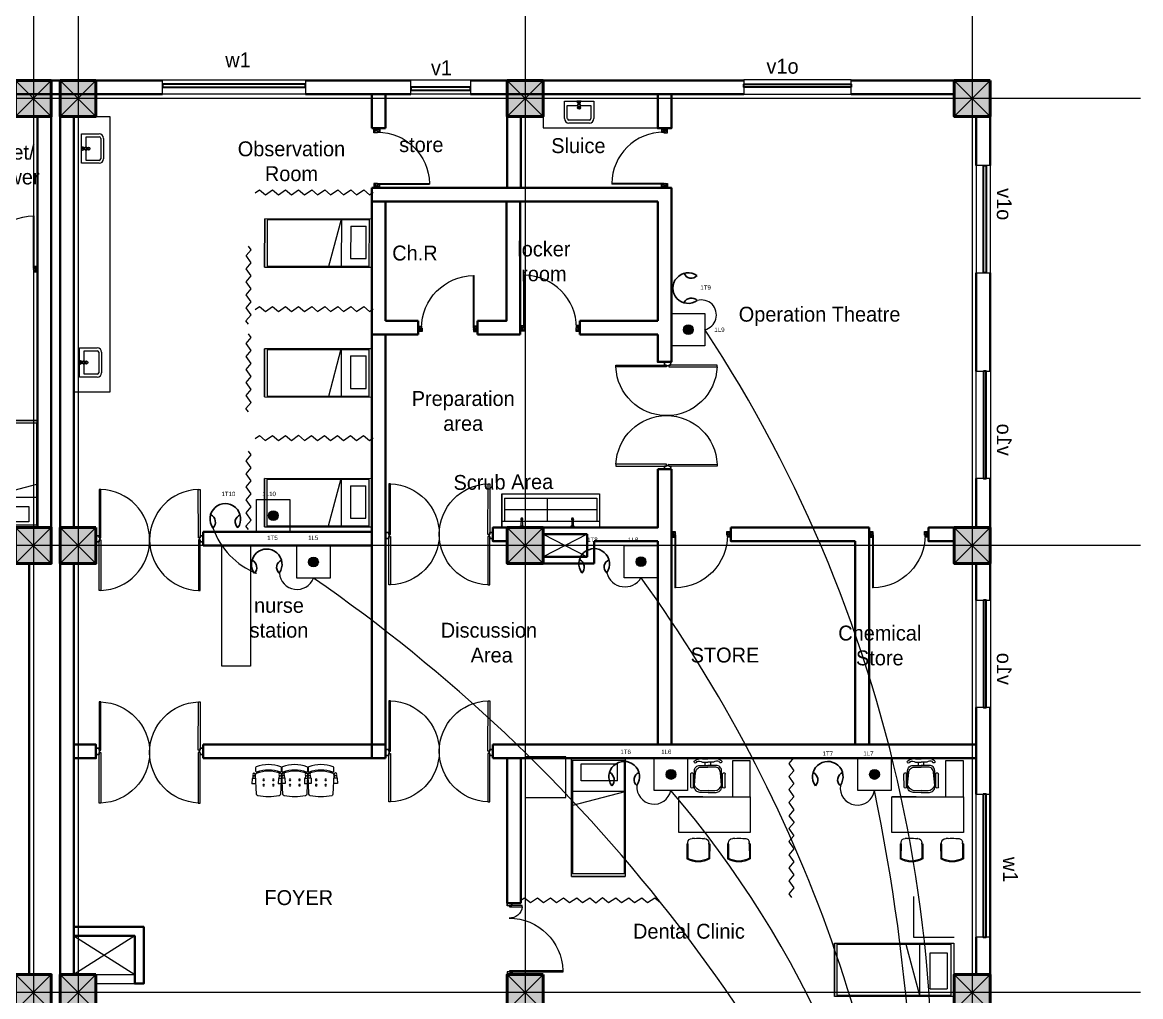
# Model space of a CAD drawing. Header units: millimetres. Extents: x 2419715 to 2617776, y 3786495 to 3864810.
# Drawn here: x 2529375 to 2548137, y 3828576 to 3844923 of the extents above; entities that cross this region are included whole.
import ezdxf

# ---------------------------------------------------------------- set-up
doc = ezdxf.new("R2010")
doc.units = ezdxf.units.MM
doc.header["$MEASUREMENT"] = 0
doc.linetypes.add('CENTER', pattern=[2, 1.25, -0.25, 0.25, -0.25])
doc.linetypes.add('DASHED', pattern=[0.75, 0.5, -0.25])
for name, color, linetype, lineweight in [('0newfurnture', 30, 'Continuous', 15), ('centreline', 52, 'CENTER', 5), ('Column-0.5', 14, 'Continuous', 50), ('door', 41, 'Continuous', 5), ('Door Opening-0.09', 253, 'Continuous', 9), ('Elect Text', 51, 'Continuous', 50), ('furniture', 34, 'Continuous', 15), ('Furniture Hospital-0.09', 44, 'Continuous', 9), ('Hatch', 9, 'Continuous', 9), ('hidden lines', 205, 'DASHED', 5), ('LAN', 60, 'Continuous', 25), ('Sill Level', 140, 'Continuous', 20), ('Telephone points', 53, 'Continuous', 15), ('WALL 0.2', 7, 'Continuous', 20), ('wall 0.4', 7, 'Continuous', 40), ('WINDOW', 152, 'Continuous', 30), ('Windows Plan', 152, 'Continuous', 35)]:
    doc.layers.add(name, color=color, linetype=linetype, lineweight=lineweight)
doc.layers.add('Text-0.2', color=7, linetype='Continuous')
doc.styles.add('arial.', font='arial.ttf')
doc.styles.get("Standard").update_dxf_attribs({"font": 'arial.ttf'})
doc.linetypes.add('ZIGZAG', pattern='A,0.0001,-0.2,[131,ltypeshp.shx,S=0.2,R=0,X=-0.2,Y=0],-0.4,[131,ltypeshp.shx,S=0.2,R=180,X=0.2,Y=0],-0.2', length=0.8001)

# ---------------------------------------------------------------- blocks, each defined once
blk = doc.blocks.new('2ft column')
at = {"layer": 'Hatch', "ltscale": 5}
h = blk.add_hatch(color=256, dxfattribs=at)
h.dxf.hatch_style = 1
h.paths.add_polyline_path([(2207385, 4176559), (2207985, 4176559), (2207985, 4175959), (2207385, 4175959)])
at = {"layer": 'Column-0.5', "ltscale": 5}
blk.add_lwpolyline([(2207385, 4176559), (2207985, 4176559), (2207985, 4175959), (2207385, 4175959)], close=True, dxfattribs=at)
at = {"layer": 'Defpoints', "ltscale": 5}
for points in [[(2207985, 4176559), (2207385, 4175959)], [(2207985, 4175959), (2207385, 4176559)]]:
    blk.add_lwpolyline(points, dxfattribs=at)
blk = doc.blocks.new('main grid')
at = {"layer": 'centreline', "ltscale": 5}
for p, q in [((2541411, 4018930), (2541411, 3976624)), ((2542161, 4018930), (2542161, 3976624)), ((2549661, 4018930), (2549661, 3976624)), ((2557161, 4018930), (2557161, 3976624)), ((2559988, 4011172), (2515645, 4011172)), ((2559988, 4003672), (2515645, 4003672)), ((2559388, 3996172), (2515045, 3996172)), ((2559988, 3996172), (2515645, 3996172))]:
    blk.add_line(p, q, dxfattribs=at)
at = {"layer": 'Hatch'}
for p in [(333726, -165087), (333726, -172587), (333726, -180087)]:
    blk.add_blockref('2ft column', p, dxfattribs=at)
at = {"layer": 'Hatch', "xscale": -1}
for p in [(4749846, -165087), (4757346, -165087), (4764846, -165087), (4749846, -172587), (4757346, -172587), (4764846, -172587), (4749846, -180087), (4757346, -180087), (4764846, -180087)]:
    blk.add_blockref('2ft column', p, dxfattribs=at)
blk = doc.blocks.new("door 3'3")
at = {"layer": 'door'}
for p, q in [((82769.36, -31237.4), (82769.36, -31203.37)), ((82769.84, -31203.37), (82769.36, -31203.37)), ((82769.84, -31237.4), (82769.84, -31203.37))]:
    blk.add_line(p, q, dxfattribs=at)
at = {"layer": 'door', "ltscale": 80}
for points in [[(82769.84, -31239.84), (82767.36, -31239.84), (82767.36, -31239.37), (82766.88, -31239.37), (82766.88, -31236.38), (82767.36, -31236.38), (82767.36, -31235.91), (82769.36, -31235.91), (82769.36, -31237.4), (82769.84, -31237.4)], [(82802.93, -31239.84), (82805.41, -31239.84), (82805.41, -31239.37), (82805.88, -31239.37), (82805.88, -31236.38), (82805.41, -31236.38), (82805.41, -31235.91), (82803.4, -31235.91), (82803.4, -31237.4), (82802.93, -31237.4)]]:
    blk.add_lwpolyline(points, close=True, dxfattribs=at)
blk.add_arc((82769.36, -31237.4), 34.04, 0, 89.20471, dxfattribs=at)
at = {"layer": 'Hatch'}
for centre, radius, start, end in [((82767.7, -31239.85), 2.68, 36.75824, 107.53286), ((82768.07, -31239.12), 3.04, 64.81981, 103.53483), ((82757.2, -31236.2), 10.64, 342.68423, 1.60142), ((82764.36, -31235.92), 4.57, 311.03249, 0.21009), ((82805.07, -31239.85), 2.68, 72.46714, 143.24176), ((82804.7, -31239.12), 3.04, 76.46517, 115.18019), ((82808.41, -31235.92), 4.57, 179.78991, 228.96751), ((82815.57, -31236.2), 10.64, 178.39858, 197.31577), ((82767.27, -31240.34), 1.96, 14.76809, 101.35249), ((82767.3, -31236.13), 3.25, 271.0473, 321.53187), ((82805.47, -31236.13), 3.25, 218.46813, 268.9527), ((82805.49, -31240.34), 1.96, 78.64751, 165.23191)]:
    blk.add_arc(centre, radius, start, end, dxfattribs=at)
blk = doc.blocks.new('MAIN DOOR')
at = {"layer": 'door', "ltscale": 1000}
for points in [[(2313.47, 188.53), (2347.4, 188.53), (2347.4, 187.28), (2313.47, 187.28)], [(2381.32, 188.53), (2348.88, 188.53), (2348.88, 187.28), (2381.32, 187.28)]]:
    blk.add_lwpolyline(points, close=True, dxfattribs=at)
for points in [[(2346.08, 190.6), (2346.08, 188.53)], [(2348.88, 188.12), (2347.4, 188.12), (2347.4, 188.53), (2346.08, 188.53), (2346.08, 190.6), (2350.2, 190.6)], [(2347.4, 188.12), (2348.88, 188.12), (2348.88, 188.53), (2350.2, 188.53), (2350.2, 190.6), (2346.08, 190.6)], [(2350.2, 190.6), (2350.2, 188.53)], [(2313.41, 120.66), (2347.33, 120.66), (2347.33, 121.91), (2313.41, 121.91), (2313.41, 120.66)], [(2348.82, 121.07), (2347.33, 121.07), (2347.33, 120.66), (2346.01, 120.66), (2346.01, 118.6), (2350.14, 118.6)], [(2347.33, 121.07), (2348.82, 121.07), (2348.82, 120.66), (2350.14, 120.66), (2350.14, 118.6), (2346.01, 118.6)], [(2346.01, 118.6), (2346.01, 120.66)], [(2381.26, 120.66), (2348.82, 120.66), (2348.82, 121.91), (2381.26, 121.91), (2381.26, 120.66)], [(2350.14, 118.6), (2350.14, 120.66)]]:
    blk.add_lwpolyline(points, dxfattribs=at)
at = {"layer": 'Door Opening-0.09', "ltscale": 1000}
for centre, radius, start, end in [((2347.4, 188.53), 33.94, 182.11678, 357.88255), ((2347.33, 120.66), 33.95, 2.11669, 177.88264)]:
    blk.add_arc(centre, radius, start, end, dxfattribs=at)
at = {"layer": 'WINDOW', "ltscale": 5}
blk.add_line((2350.14, 190.6), (2350.14, 190.6), dxfattribs=at)
blk = doc.blocks.new('d1')
at = {"layer": 'door'}
for p, q in [((2442.75, 10745.72), (2408.32, 10745.72)), ((2442.75, 10746.15), (2408.33, 10746.15)), ((2408.33, 10746.15), (2408.33, 10745.72))]:
    blk.add_line(p, q, dxfattribs=at)
at = {"layer": 'door', "ltscale": 80}
for points in [[(2445, 10779.7), (2445, 10781.99), (2444.56, 10781.99), (2444.56, 10782.43), (2441.8, 10782.43), (2441.8, 10781.99), (2441.36, 10781.99), (2441.36, 10780.14), (2442.75, 10780.14), (2442.75, 10779.7)], [(2445, 10746.15), (2445, 10743.87), (2444.56, 10743.87), (2444.56, 10743.43), (2441.8, 10743.43), (2441.8, 10743.87), (2441.36, 10743.87), (2441.36, 10745.72), (2442.75, 10745.72), (2442.75, 10746.15)]]:
    blk.add_lwpolyline(points, close=True, dxfattribs=at)
at = {"layer": 'Door Opening-0.09', "ltscale": 80}
blk.add_arc((2442.75, 10745.72), 34.42, 90, 179.27403, dxfattribs=at)
at = {"layer": 'hidden lines'}
for centre, radius, start, end in [((2441.64, 10791.37), 9.82, 268.39858, 287.31577), ((2441.38, 10784.76), 4.22, 269.78991, 318.96751), ((2444.33, 10781.34), 2.81, 166.46517, 205.18019), ((2445.01, 10781.68), 2.48, 162.46714, 233.24176), ((2441.57, 10782.05), 3, 308.46813, 358.9527), ((2445.46, 10782.07), 1.81, 168.64751, 255.23191), ((2441.64, 10734.49), 9.82, 72.68423, 91.60142), ((2441.38, 10741.1), 4.22, 41.03249, 90.21009), ((2444.33, 10744.52), 2.81, 154.81981, 193.53483), ((2445.01, 10744.18), 2.48, 126.75824, 197.53286), ((2441.57, 10743.81), 3, 1.0473, 51.53187), ((2445.46, 10743.79), 1.81, 104.76809, 191.35249)]:
    blk.add_arc(centre, radius, start, end, dxfattribs=at)
blk = doc.blocks.new('BED')
at = {"layer": 'Furniture Hospital-0.09'}
for p, q in [((-2.12, 0.475), (-2.12, -0.475)), ((-2.12, -0.475), (-2.12, 0.475)), ((-0.008, 0.475), (-2.12, 0.475)), ((-2.07, 0.475), (-2.07, -0.475)), ((-0.058, 0.455), (-2.07, 0.455)), ((-0.855, -0.455), (-0.61, 0.475)), ((-0.61, 0.475), (-0.61, -0.455)), ((-0.058, -0.475), (-0.058, 0.475)), ((-0.008, -0.475), (-0.008, 0.475)), ((-0.425, 0.336), (-0.426, -0.303)), ((-0.425, 0.336), (-0.121, 0.336)), ((-0.121, -0.303), (-0.121, 0.336)), ((-0.426, -0.303), (-0.121, -0.303)), ((-2.12, -0.475), (-0.008, -0.475)), ((-2.07, -0.455), (-0.058, -0.455))]:
    blk.add_line(p, q, dxfattribs=at)
blk = doc.blocks.new('scre')
at = {"layer": 'Furniture Hospital-0.09'}
for p, q in [((2549360, 3950857), (2549360, 3950293)), ((2549360, 3950293), (2549360, 3950857)), ((2549360, 3950857), (2551001, 3950857)), ((2549406, 3950788), (2549406, 3950395)), ((2549406, 3950788), (2549406, 3950395)), ((2549406, 3950788), (2550955, 3950788)), ((2550124, 3950788), (2550124, 3950395)), ((2550955, 3950788), (2550955, 3950395)), ((2551001, 3950857), (2551001, 3950293)), ((2551001, 3950857), (2551001, 3950293)), ((2550955, 3950589), (2549406, 3950589)), ((2551001, 3950395), (2549360, 3950395)), ((2551001, 3950293), (2549360, 3950293))]:
    blk.add_line(p, q, dxfattribs=at)
for points in [[(2549711, 3950321), (2549708, 3950439, 0.199366), (2549685, 3950439), (2549681, 3950321)], [(2550564, 3950321), (2550561, 3950439, 0.199366), (2550538, 3950439), (2550534, 3950321)]]:
    blk.add_lwpolyline(points, format="xyb", dxfattribs=at)
for points in [[(2549731, 3950293), (2549662, 3950293), (2549662, 3950298), (2549731, 3950298)], [(2549719, 3950298), (2549673, 3950298), (2549673, 3950321), (2549719, 3950321)], [(2550584, 3950293), (2550515, 3950293), (2550515, 3950298), (2550584, 3950298)], [(2550572, 3950298), (2550526, 3950298), (2550526, 3950321), (2550572, 3950321)]]:
    blk.add_lwpolyline(points, close=True, dxfattribs=at)
for centre, radius, start, end in [((2549696, 3950435), 18.5, 310.9481, 229.0519), ((2549696, 3950435), 13.8, 329.1321, 210.8679), ((2550549, 3950435), 18.5, 310.9481, 229.0519), ((2550549, 3950435), 13.8, 329.1321, 210.8679)]:
    blk.add_arc(centre, radius, start, end, dxfattribs=at)
blk = doc.blocks.new("door 5'")
at = {"layer": 'door', "ltscale": 1000}
for points in [[(2177525, 4317078), (2177525, 4317062), (2177516, 4317062), (2177516, 4317020), (2177473, 4317020), (2177474, 4317105)], [(2177525, 4317062), (2177525, 4317105), (2177474, 4317105), (2177473, 4317020)], [(2177473, 4317020), (2177516, 4317020)], [(2177474, 4317105), (2177516, 4317105)], [(2178697, 4316120), (2178697, 4317060), (2178671, 4317060), (2178671, 4316120), (2178697, 4316120)], [(2178689, 4317076), (2178689, 4317060), (2178697, 4317060), (2178697, 4317018), (2178740, 4317018), (2178740, 4317104)], [(2178689, 4317060), (2178689, 4317104), (2178740, 4317104), (2178740, 4317018)], [(2178740, 4317018), (2178697, 4317018)]]:
    blk.add_lwpolyline(points, dxfattribs=at)
blk.add_lwpolyline([(2177516, 4316839), (2177516, 4317062), (2177543, 4317062), (2177543, 4316839)], close=True, dxfattribs=at)
at = {"layer": 'Door Opening-0.09', "ltscale": 1000}
for centre, radius, start, end in [((2177516, 4317062), 224, 276.6944, 2.344), ((2178697, 4317076), 957, 180.3416, 268.4244)]:
    blk.add_arc(centre, radius, start, end, dxfattribs=at)
at = {"layer": 'WINDOW', "ltscale": 5}
blk.add_line((2177474, 4317104), (2177474, 4317104), dxfattribs=at)
blk = doc.blocks.new('TAP')
at = {"layer": 'Furniture Hospital-0.09', "linetype": 'Continuous'}
for p, q in [((0, 38), (0, -38)), ((5, 38), (0, 38)), ((5, 38), (5, -38)), ((30, 25), (5, 25)), ((30, 0), (5, 0)), ((30, 25), (30, -25)), ((56, 16), (30, 16)), ((51, 7), (48, 8)), ((59, 19), (57, 22)), ((73, 24), (73, 27)), ((88, 20), (89, 22)), ((97, 15), (125, 12)), ((97, 8), (100, 9)), ((5, -38), (0, -38)), ((30, -25), (5, -25)), ((56, -16), (30, -16)), ((51, -8), (48, -9)), ((60, -20), (58, -22)), ((74, -24), (74, -27)), ((88, -19), (90, -22)), ((97, -7), (100, -8)), ((97, -15), (125, -12))]:
    blk.add_line(p, q, dxfattribs=at)
for radius in [21.2, 19.7]:
    blk.add_circle((74, 0), radius, dxfattribs=at)
for centre, radius, start, end in [((74, 0), 27.2, 163.0512, 199.0512), ((74, 0), 24.2, 127.0512, 163.0512), ((74, 0), 27.2, 91.0512, 127.0512), ((74, 0), 24.2, 55.0512, 91.0512), ((74, 0), 27.2, 19.0512, 55.0512), ((74, 0), 24.2, 343.0512, 19.0512), ((95, 0), 32.6, 337.45, 22.55), ((74, 0), 24.2, 199.0512, 235.0512), ((74, 0), 27.2, 235.0512, 271.0512), ((74, 0), 24.2, 271.0512, 307.0512), ((74, 0), 27.2, 307.0512, 343.0512)]:
    blk.add_arc(centre, radius, start, end, dxfattribs=at)
blk = doc.blocks.new('bazin')
at = {"layer": '0newfurnture', "ltscale": 5}
for p, q in [((2434577, 4011590), (2435069, 4011590)), ((2434577, 4011295), (2434577, 4011590)), ((2435069, 4011590), (2435069, 4011295)), ((2434626, 4011295), (2434626, 4011516)), ((2434626, 4011516), (2434799, 4011516)), ((2434847, 4011516), (2435020, 4011516)), ((2435020, 4011516), (2435020, 4011295)), ((2434996, 4011270), (2434651, 4011270)), ((2434996, 4011221), (2434651, 4011221))]:
    blk.add_line(p, q, dxfattribs=at)
blk.add_circle((2434823, 4011477), 25.6, dxfattribs=at)
for centre, radius, start, end in [((2434651, 4011295), 73.8, 180, 270), ((2434651, 4011295), 24.6, 180, 270), ((2434996, 4011295), 73.8, 270, 0), ((2434996, 4011295), 24.6, 270, 0)]:
    blk.add_arc(centre, radius, start, end, dxfattribs=at)
at = {"layer": '0newfurnture', "ltscale": 5, "xscale": 0.9842520018725999, "yscale": 0.9842520018725999, "zscale": 0.9842520018725999, "rotation": 270}
blk.add_blockref('TAP', (2434823, 4011590), dxfattribs=at)
blk = doc.blocks.new('ADHIKRIT')
at = {"layer": 'furniture'}
for p, q in [((900, 1351), (0, 1351)), ((0, 1351), (0, -450)), ((0, 741), (0, 1351)), ((900, -450), (900, 1351)), ((1187, 1145), (1558, 1147)), ((1187, 1145), (1187, 1121)), ((-245, 1046), (-569, 1047)), ((-245, 980), (-569, 981)), ((1048, 956), (1048, 1014)), ((1187, 1121), (1153, 1121)), ((1187, 1121), (1545, 1123)), ((-789, 683), (-869, 683)), ((1050, 758), (1050, 711)), ((1050, 700), (1050, 711)), ((1189, 595), (1157, 595)), ((1187, 595), (1187, 571)), ((1187, 571), (1558, 573)), ((1189, 595), (1286, 595)), ((1287, 595), (1545, 597)), ((-789, 547), (-869, 547)), ((-900, 0), (0, 0)), ((-900, -450), (-900, 0)), ((-247, 247), (-571, 248)), ((-247, 182), (-571, 182)), ((1189, 102), (1157, 102)), ((1187, 126), (1558, 124)), ((1187, 102), (1187, 126)), ((1189, 102), (1286, 101)), ((1287, 101), (1545, 100)), ((1048, -260), (1048, -318)), ((1050, -4), (1050, -14)), ((1050, -61), (1050, -14)), ((0, -450), (-900, -450)), ((0, -450), (900, -450)), ((1187, -425), (1153, -425)), ((1187, -425), (1545, -426)), ((1187, -449), (1187, -425)), ((1187, -449), (1558, -450))]:
    blk.add_line(p, q, dxfattribs=at)
for points in [[(-897, 962, 0.207066), (-957, 755), (-957, 615)], [(-885, 900, 0.214578), (-869, 755), (-869, 615)], [(-110, 614), (-109, 818, 0.414214), (-246, 955), (-655, 956, 0.418376), (-789, 820), (-789, 615)], [(-153, 614), (-152, 788, 0.28028), (-288, 955), (-610, 925, 0.418376), (-744, 789), (-745, 615)], [(-899, 268, -0.207066), (-958, 476), (-957, 615)], [(-886, 330, -0.214578), (-870, 475), (-869, 615)], [(-110, 614), (-110, 409, -0.414214), (-247, 273), (-656, 274, -0.418376), (-790, 410), (-789, 615)], [(-153, 614), (-153, 440, -0.28028), (-290, 273), (-612, 304, -0.418376), (-745, 441), (-745, 615)]]:
    blk.add_lwpolyline(points, format="xyb", dxfattribs=at)
for centre, radius, start, end in [((1099, 860), 542, 328.0257, 31.9845), ((-881, 933), 33.3, 262.3354, 120.0474), ((-569, 1014), 32.9, 89.8702, 269.8702), ((-245, 1013), 32.9, 269.8702, 89.8702), ((1753, 864), 711, 172.5908, 188.6233), ((1154, 1015), 106, 90.3083, 180.3083), ((1203, 1157), 39.5, 294.3355, 296.5711), ((1099, 860), 518, 329.4756, 30.5244), ((1157, 701), 106, 180.3083, 270.3083), ((-882, 297), 33.3, 239.693, 97.4051), ((-571, 215), 32.9, 89.8702, 269.8702), ((-253, 214), 33.4, 280.4483, 79.5122), ((1157, -4), 106, 89.6917, 179.6917), ((1099, -163), 518, 329.4756, 30.5244), ((1099, -163), 542, 328.0155, 31.9743), ((1753, -168), 711, 171.3767, 187.4092), ((1154, -319), 106, 179.6917, 269.6917), ((1203, -461), 39.5, 63.4289, 65.6645)]:
    blk.add_arc(centre, radius, start, end, dxfattribs=at)
blk = doc.blocks.new('BANCAS')
at = {"layer": 'Furniture Hospital-0.09'}
for p, q in [((-0.236, -0.247), (-0.314, -0.247)), ((-0.309, -0.347), (-0.314, -0.247)), ((-0.241, -0.347), (-0.309, -0.347)), ((-0.294, -0.405), (-0.3, -0.347)), ((-0.256, -0.405), (-0.25, -0.347)), ((0.314, -0.25), (0.236, -0.25)), ((0.309, -0.35), (0.241, -0.35)), ((0.256, -0.409), (0.25, -0.35)), ((0.294, -0.409), (0.3, -0.35)), ((0.309, -0.35), (0.314, -0.25))]:
    blk.add_line(p, q, dxfattribs=at)
blk.add_lwpolyline([(0.227, -0.048, 0.346546), (0.203, -0.019, 0.095695), (-0.203, -0.019, 0.346546), (-0.227, -0.048), (-0.244, -0.417, 0.318973), (-0.225, -0.447, 0.193005), (0.225, -0.447, 0.318973), (0.244, -0.417)], format="xyb", close=True, dxfattribs=at)
blk.add_lwpolyline([(-0.245, -0.522), (-0.245, -0.489, -0.522832), (-0.218, -0.471, 0.18), (0.218, -0.471, -0.522832), (0.245, -0.489), (0.245, -0.547, -0.306573), (0.232, -0.565, -0.192782), (-0.232, -0.565, -0.306573), (-0.245, -0.547), (-0.245, -0.504)], format="xyb", dxfattribs=at)
for centre, radius in [((-0.09, -0.22), 0.015), ((0.09, -0.22), 0.015), ((-0.275, -0.422), 0.025), ((-0.09, -0.32), 0.015), ((0.09, -0.32), 0.015), ((0.275, -0.425), 0.025)]:
    blk.add_circle(centre, radius, dxfattribs=at)
blk = doc.blocks.new('A$C72AE6952')
at = {"ltscale": 20, "xscale": 800, "yscale": 800, "zscale": 800, "row_count": 1, "column_count": 3, "row_spacing": 0, "column_spacing": 440.0000000000001}
blk.add_blockref('BANCAS', (-440, 0), dxfattribs=at)
blk = doc.blocks.new('v18')
at = {"layer": 'Sill Level'}
blk.add_lwpolyline([(2462914, 3850453), (2464714, 3850453), (2464714, 3850693), (2462914, 3850693)], close=True, dxfattribs=at)
at = {"layer": 'Windows Plan'}
blk.add_lwpolyline([(2464714, 3850573), (2462914, 3850573), (2462914, 3850620), (2464714, 3850620)], close=True, dxfattribs=at)
at = {"layer": 'Text-0.2', "ltscale": 5, "insert": (2463832, 3850794), "char_height": 250, "attachment_point": 9, "rotation": 359.9992, "style": 'arial.'}
blk.add_mtext('\\pxqc;{\\fStylus BT|b0|i0|c0|p34;v1o}', dxfattribs=at)
blk = doc.blocks.new('w1')
at = {"layer": 'Sill Level'}
blk.add_lwpolyline([(2460641, 3827503), (2460641, 3825103), (2460401, 3825103), (2460401, 3827503)], close=True, dxfattribs=at)
at = {"layer": 'Windows Plan'}
blk.add_lwpolyline([(2460521, 3825103), (2460521, 3827503), (2460473, 3827503), (2460473, 3825103)], close=True, dxfattribs=at)
at = {"layer": 'Text-0.2', "ltscale": 5, "insert": (2460188, 3826157), "char_height": 250, "attachment_point": 7, "rotation": 90.0008, "style": 'arial.'}
blk.add_mtext('{\\fStylus BT|b0|i0|c0|p34;w1}', dxfattribs=at)
blk = doc.blocks.new('v1')
at = {"layer": 'Sill Level'}
blk.add_lwpolyline([(2446591, 3818940), (2447591, 3818940), (2447591, 3818700), (2446591, 3818700)], close=True, dxfattribs=at)
at = {"layer": 'Windows Plan'}
blk.add_lwpolyline([(2447591, 3818820), (2446591, 3818820), (2446591, 3818772), (2447591, 3818772)], close=True, dxfattribs=at)
at = {"layer": 'Text-0.2', "ltscale": 5, "insert": (2446930, 3819021), "char_height": 250, "attachment_point": 7, "rotation": 0.0008, "style": 'arial.'}
blk.add_mtext('{\\fStylus BT|b0|i0|c0|p34;v1}', dxfattribs=at)
blk = doc.blocks.new('tel')
at = {"layer": 'Telephone points', "lineweight": 30}
for centre, radius, start, end in [((904092, -135999), 143, 145.3092, 35.8587), ((903930, -135971), 70.1, 289.0836, 50.6504), ((904263, -135969), 78, 135.7922, 242.2322)]:
    blk.add_arc(centre, radius, start, end, dxfattribs=at)
blk = doc.blocks.new('lan')
at = {"layer": 'LAN', "ltscale": 3}
blk.add_hatch(color=256, dxfattribs=at).paths.add_polyline_path([(904043, -140861, 1), (904135, -140861, 1)])
at = {"layer": 'LAN', "lineweight": 20, "ltscale": 3}
blk.add_lwpolyline([(903933, -140711), (904245, -140711), (904245, -141012), (903933, -141012)], close=True, dxfattribs=at)
at = {"layer": 'LAN', "ltscale": 3}
blk.add_circle((904089, -140861), 45.6, dxfattribs=at)

msp = doc.modelspace()

# ---------------------------------------------------------------- linework, layer by layer
at = {"layer": '0newfurnture', "ltscale": 5}
for points in [[(2538110, 3843152), (2540034, 3843152), (2540034, 3843716), (2538110, 3843716)], [(2530240, 3838716), (2530240, 3843346), (2530840, 3843346), (2530840, 3838716)]]:
    msp.add_lwpolyline(points, close=True, dxfattribs=at)
at = {"layer": 'furniture'}
msp.add_lwpolyline([(2537810, 3831916), (2538492, 3831916), (2538492, 3832598), (2537810, 3832598)], close=True, dxfattribs=at)
msp.add_lwpolyline([(2544326, 3830257), (2544326, 3829575), (2545008, 3829575)], dxfattribs=at)
at = {"layer": 'Furniture Hospital-0.09'}
msp.add_lwpolyline([(2532722, 3836145), (2533200, 3836145), (2533200, 3834122), (2532722, 3834122)], close=True, dxfattribs=at)
at = {"layer": 'Furniture Hospital-0.09', "ltscale": 30}
msp.add_lwpolyline([(2538110, 3835846), (2538586, 3835846)], dxfattribs=at)
at = {"layer": 'Hatch', "lineweight": 5, "ltscale": 5}
for points in [[(2538110, 3836336), (2538850, 3835956)], [(2538850, 3836336), (2538110, 3835956)]]:
    msp.add_lwpolyline(points, dxfattribs=at)
at = {"layer": 'Hatch', "ltscale": 5}
for points in [[(2531260, 3829596), (2530240, 3828946)], [(2530240, 3829596), (2531260, 3828946)]]:
    msp.add_lwpolyline(points, dxfattribs=at)
at = {"layer": 'LAN', "ltscale": 5}
for centre, radius, start, end in [((2540767, 3840013), 253, 283.4506, 105.901), ((2521443, 3827019), 23200, 349.795, 33.3327), ((2533772, 3836860), 1270, 199.2558, 248.4186), ((2533983, 3835706), 297, 184.5106, 338.6266), ((2518666, 3813072), 27397, 20.7739, 55.3086), ((2539485, 3835765), 313, 194.0824, 329.0548), ((2520382, 3821551), 23933, 2.9487, 35.9567), ((2539973, 3832096), 290, 175.5382, 347.599), ((2527233, 3820864), 17157, 6.4203, 40.6204), ((2543386, 3832079), 290, 172.1103, 351.0269), ((2511166, 3825300), 33196, 355.7985, 11.7049)]:
    msp.add_arc(centre, radius, start, end, dxfattribs=at)
at = {"layer": 'WALL 0.2', "ltscale": 5}
for points in [[(2530610, 3828946), (2531260, 3828946)], [(2530610, 3828796), (2531260, 3828796)]]:
    msp.add_lwpolyline(points, dxfattribs=at)
at = {"layer": 'wall 0.4', "ltscale": 5}
for p, q in [((2528960, 3843946), (2531725, 3843946)), ((2530610, 3843946), (2531725, 3843946)), ((2534125, 3843946), (2535892, 3843946)), ((2534125, 3843946), (2535470, 3843946)), ((2536892, 3843946), (2541480, 3843946)), ((2543280, 3843946), (2545010, 3843946)), ((2528960, 3843716), (2531725, 3843716)), ((2534125, 3843716), (2535892, 3843716)), ((2535240, 3843146), (2535240, 3843716)), ((2535470, 3843716), (2535470, 3843146)), ((2536892, 3843716), (2541480, 3843716)), ((2543280, 3843716), (2545010, 3843716)), ((2529630, 3843346), (2529630, 3836446)), ((2529860, 3843346), (2529860, 3836446)), ((2530010, 3843346), (2530010, 3836446)), ((2530240, 3843346), (2530240, 3836446)), ((2530240, 3843346), (2530240, 3837716)), ((2545380, 3843346), (2545380, 3842521)), ((2545610, 3843346), (2545610, 3842521)), ((2535470, 3842146), (2535240, 3842146)), ((2535240, 3841916), (2535240, 3842146)), ((2535240, 3839686), (2535240, 3841916)), ((2535240, 3841916), (2535470, 3841916)), ((2540034, 3841916), (2535240, 3841916)), ((2535470, 3841916), (2535470, 3839916)), ((2537729, 3839686), (2537729, 3841916)), ((2540034, 3839916), (2540034, 3841916)), ((2545380, 3840721), (2545380, 3839071)), ((2545610, 3840721), (2545610, 3839071)), ((2535470, 3839916), (2536013, 3839916)), ((2540034, 3839916), (2538729, 3839916)), ((2535240, 3839516), (2535240, 3839686)), ((2535240, 3839686), (2535470, 3839686)), ((2536013, 3839686), (2535240, 3839686)), ((2535470, 3839686), (2535470, 3832576)), ((2537013, 3839686), (2537729, 3839686)), ((2540034, 3839686), (2538729, 3839686)), ((2535240, 3832576), (2535240, 3839516)), ((2530240, 3837486), (2530240, 3836446)), ((2540034, 3837425), (2540264, 3837425)), ((2545380, 3837271), (2545380, 3836446)), ((2545610, 3837271), (2545610, 3836446)), ((2535240, 3836375), (2532410, 3836375)), ((2532410, 3836145), (2532410, 3836375)), ((2543350, 3836446), (2543580, 3836446)), ((2543580, 3832806), (2543580, 3836446)), ((2532410, 3836145), (2535240, 3836145)), ((2538970, 3835846), (2538970, 3836216)), ((2543350, 3832806), (2543350, 3836216)), ((2530010, 3828946), (2530010, 3835846)), ((2530240, 3828946), (2530240, 3835846)), ((2538110, 3835846), (2538793, 3835846)), ((2538793, 3835846), (2538970, 3835846)), ((2545380, 3835846), (2545380, 3835226)), ((2545610, 3835846), (2545610, 3835226)), ((2545380, 3833426), (2545380, 3831975)), ((2545610, 3833426), (2545610, 3828946)), ((2532410, 3832806), (2532410, 3832576)), ((2543350, 3832806), (2537270, 3832806)), ((2537270, 3832806), (2537270, 3832576)), ((2545278, 3832806), (2543350, 3832806)), ((2537270, 3832576), (2545380, 3832576)), ((2545380, 3832576), (2545380, 3831975)), ((2545380, 3829575), (2545380, 3828946)), ((2545380, 3829575), (2545380, 3828946))]:
    msp.add_line(p, q, dxfattribs=at)
for points in [[(2538110, 3843946), (2541480, 3843946)], [(2543280, 3843946), (2545010, 3843946)], [(2541480, 3843716), (2540264, 3843716), (2540264, 3843146), (2540034, 3843146), (2540034, 3843716), (2538110, 3843716)], [(2545010, 3843716), (2543280, 3843716)], [(2530010, 3843346), (2530010, 3836446)], [(2537510, 3843346), (2537510, 3842146)], [(2537740, 3843346), (2537740, 3842146)], [(2545380, 3842521), (2545380, 3843346)], [(2545610, 3843346), (2545610, 3842521)], [(2535240, 3843146), (2535470, 3843146)], [(2535470, 3842146), (2540264, 3842146), (2540264, 3841916)], [(2537013, 3839916), (2537499, 3839916), (2537499, 3841916)], [(2540264, 3841916), (2540264, 3839225), (2540034, 3839225), (2540034, 3839686)], [(2545380, 3839071), (2545380, 3840721)], [(2545610, 3840721), (2545610, 3839071)], [(2536013, 3839686), (2536013, 3839916)], [(2537013, 3839686), (2537013, 3839917)], [(2538729, 3839686), (2538729, 3839916)], [(2537729, 3839686), (2537499, 3839686)], [(2540034, 3837425), (2540034, 3836446), (2538110, 3836446)], [(2540264, 3837425), (2540264, 3836446)], [(2545380, 3836446), (2545380, 3837271)], [(2545610, 3837271), (2545610, 3836446)], [(2537509, 3836446), (2537270, 3836446), (2537270, 3836216), (2537510, 3836216)], [(2540264, 3836446), (2540264, 3832806)], [(2541264, 3836446), (2543350, 3836446)], [(2541264, 3836446), (2541264, 3836216), (2543350, 3836216)], [(2545010, 3836446), (2544580, 3836446), (2544580, 3836216), (2545010, 3836216)], [(2538970, 3836216), (2540034, 3836216)], [(2540034, 3836216), (2540034, 3832806)], [(2529490, 3828946), (2529490, 3835846)], [(2529490, 3828946), (2529490, 3835846)], [(2545380, 3835846), (2545380, 3835226)], [(2545610, 3835846), (2545610, 3835226)], [(2545380, 3833426), (2545380, 3832806), (2543580, 3832806)], [(2545610, 3833426), (2545610, 3828946)], [(2530240, 3832576), (2530610, 3832576), (2530610, 3832806), (2530240, 3832806)], [(2535470, 3832806), (2532410, 3832806)], [(2540931, 3832806), (2540811, 3832806)], [(2535470, 3832576), (2532410, 3832576)], [(2530240, 3829596), (2531260, 3829596), (2531260, 3828796), (2531410, 3828796), (2531410, 3829746), (2530240, 3829746)]]:
    msp.add_lwpolyline(points, dxfattribs=at)
for points in [[(2538850, 3836336), (2538110, 3836336), (2538110, 3835956), (2538850, 3835956)], [(2537740, 3830146), (2537740, 3832576), (2537510, 3832576), (2537510, 3830146)]]:
    msp.add_lwpolyline(points, close=True, dxfattribs=at)
at = {"layer": 'WINDOW', "linetype": 'ZIGZAG', "lineweight": 20, "ltscale": 0.5}
for points in [[(2533283, 3842063), (2533355, 3842113), (2533454, 3842030), (2533574, 3842113), (2533672, 3842030), (2533792, 3842113), (2533893, 3842027), (2534008, 3842115), (2534109, 3842030), (2534229, 3842113), (2534328, 3842030), (2534447, 3842113), (2534546, 3842030), (2534666, 3842113), (2534764, 3842030), (2534884, 3842113), (2534983, 3842030), (2535103, 3842113), (2535201, 3842030), (2535263, 3842072)], [(2533169, 3839858), (2533126, 3839914), (2533211, 3840015), (2533128, 3840135), (2533211, 3840234), (2533128, 3840354), (2533211, 3840452), (2533128, 3840572), (2533211, 3840671), (2533128, 3840790), (2533211, 3840889), (2533128, 3841009), (2533211, 3841107), (2533169, 3841169)], [(2533283, 3840104), (2533355, 3840154), (2533454, 3840071), (2533574, 3840154), (2533672, 3840071), (2533792, 3840154), (2533893, 3840069), (2534008, 3840156), (2534109, 3840071), (2534229, 3840154), (2534328, 3840071), (2534447, 3840154), (2534546, 3840071), (2534666, 3840154), (2534764, 3840071), (2534884, 3840154), (2534983, 3840071), (2535103, 3840154), (2535201, 3840071), (2535263, 3840114)], [(2533169, 3838386), (2533126, 3838442), (2533211, 3838543), (2533128, 3838663), (2533211, 3838761), (2533128, 3838881), (2533211, 3838980), (2533128, 3839099), (2533211, 3839198), (2533128, 3839318), (2533211, 3839416), (2533128, 3839536), (2533211, 3839635), (2533169, 3839696)], [(2533280, 3837943), (2533353, 3837993), (2533451, 3837910), (2533571, 3837993), (2533670, 3837910), (2533790, 3837993), (2533891, 3837908), (2534006, 3837995), (2534107, 3837910), (2534226, 3837993), (2534325, 3837910), (2534445, 3837993), (2534543, 3837910), (2534663, 3837993), (2534762, 3837910), (2534881, 3837993), (2534980, 3837910), (2535100, 3837993), (2535198, 3837910), (2535260, 3837953)], [(2533169, 3836416), (2533126, 3836472), (2533211, 3836573), (2533128, 3836693), (2533211, 3836792), (2533128, 3836911), (2533211, 3837010), (2533128, 3837130), (2533211, 3837228), (2533128, 3837348), (2533211, 3837447), (2533128, 3837567), (2533211, 3837665), (2533169, 3837727)], [(2542320, 3832586), (2542237, 3832487), (2542320, 3832367), (2542237, 3832269), (2542320, 3832149), (2542237, 3832050), (2542320, 3831930), (2542237, 3831832), (2542320, 3831712), (2542235, 3831611), (2542322, 3831496), (2542237, 3831395), (2542320, 3831275), (2542237, 3831177), (2542320, 3831057), (2542237, 3830958), (2542320, 3830838), (2542237, 3830740), (2542320, 3830620), (2542237, 3830521), (2542320, 3830402), (2542237, 3830303), (2542279, 3830242)], [(2540084, 3830148), (2539985, 3830231), (2539865, 3830148), (2539767, 3830231), (2539647, 3830148), (2539548, 3830231), (2539429, 3830148), (2539330, 3830231), (2539210, 3830148), (2539109, 3830233), (2538994, 3830146), (2538893, 3830231), (2538773, 3830148), (2538675, 3830231), (2538555, 3830148), (2538456, 3830231), (2538337, 3830148), (2538238, 3830231), (2538118, 3830148), (2538020, 3830231), (2537900, 3830148), (2537801, 3830231), (2537740, 3830189)]]:
    msp.add_lwpolyline(points, dxfattribs=at)

# ---------------------------------------------------------------- block references
at = {"layer": '0newfurnture'}
msp.add_blockref('bazin', (103892, -167987), dxfattribs=at)
at = {"layer": '0newfurnture', "rotation": 90}
for p in [(6541959, 1407981), (6541926, 1404393)]:
    msp.add_blockref('bazin', p, dxfattribs=at)
at = {"layer": 'door', "xscale": -0.9473750180788149, "yscale": 0.9473750180788149, "zscale": 0.9473750180788149, "rotation": 90.00401332456309}
msp.add_blockref("door 5'", (6627282, 5893317), dxfattribs=at)
at = {"layer": 'Door Opening-0.09'}
for name, p, xscale, yscale, zscale, rotation in [("door 3'3", (3335202, 1719507), -25.64102901525867, 25.64102901525867, 25.64102901525867, 269.970605998087), ("door 3'3", (1740267, 1719507), 25.64102901525867, 25.64102901525867, 25.64102901525867, 90.02939400156558), ('d1', (2805139, 3903267), -25.64102998076803, 25.64102998076803, 25.64102998076803, 89.96666488534903), ('d1', (2812449, 3902587), -25.64102998076803, 25.64102998076803, 25.64102998076803, 90.03333511425912), ('d1', (2262293, 3902594), 25.64102998076803, 25.64102998076803, 25.64102998076803, 269.9666648857409), ('MAIN DOOR', (2481501, 3842240), -24.99999476308163, 24.99999476308163, 24.99999476308163, 179.9508515784996), ('MAIN DOOR', (2535426, 3777559), 24.99999476308163, 24.99999476308163, 24.99999476308163, 90.04973591480129), ('MAIN DOOR', (2540285, 3895013), -24.99999476308163, 24.99999476308163, 24.99999476308163, 89.95085157849962), ('d1', (2264828, 3773525), -25.64102998076803, 25.64102998076803, 25.64102998076803, 270.0333351142592), ('d1', (2268144, 3773525), -25.64102998076803, 25.64102998076803, 25.64102998076803, 270.0333351142592), ('MAIN DOOR', (2527594, 3773992), -24.99999476308163, 24.99999476308163, 24.99999476308163, 269.9502640851987), ('MAIN DOOR', (2540285, 3891373), -24.99999476308163, 24.99999476308163, 24.99999476308163, 89.95085157849962)]:
    msp.add_blockref(name, p, dxfattribs=dict(at, xscale=xscale, yscale=yscale, zscale=zscale, rotation=rotation))
at = {"layer": 'furniture', "xscale": -947.368421052245, "yscale": 947.368421052245, "zscale": 947.368421052245}
for p, rotation in [((2539040, 3832598), 270), ((2545008, 3829026), 180)]:
    msp.add_blockref('BED', p, dxfattribs=dict(at, rotation=rotation))
at = {"layer": 'furniture', "extrusion": (0, 0, -1), "xscale": 0.6669998082076751, "yscale": 0.6669998082076751, "zscale": -0.6669998082076751, "rotation": 270.0000000000001}
for p in [(-2541288, 3831930), (-2544865, 3831930)]:
    msp.add_blockref('ADHIKRIT', p, dxfattribs=at)
at = {"layer": 'Furniture Hospital-0.09'}
for name, p, xscale, yscale, zscale, rotation in [('BED', (2535246, 3841218), 851.8518518849082, 851.8518518849082, 851.8518518849082, 359.928029514683), ('BED', (2535244, 3839040), 851.8518518849082, 851.8518518849082, 851.8518518849082, 359.928029514683), ('BED', (2529225, 3836439), -851.8518518849081, 851.8518518849083, 851.8518518849082, 90.07196910721487), ('BED', (2535241, 3836862), 851.8518518849082, 851.8518518849082, 851.8518518849082, 359.928029514683), ('A$C72AE6952', (2533992, 3831930), -1.107692350907673, 1.107692350907673, 1.107692306891935, 180)]:
    msp.add_blockref(name, p, dxfattribs=dict(at, xscale=xscale, yscale=yscale, zscale=zscale, rotation=rotation))
at = {"layer": 'LAN', "linetype": 'Continuous', "xscale": 1.797462406102568, "yscale": 1.797462406102568, "zscale": 1.797462406102568, "rotation": 180.0000108807301}
for p in [(4165613, 3586574), (4158650, 3583455), (4159325, 3582676), (4164820, 3582682), (4165322, 3579112), (4168738, 3579112)]:
    msp.add_blockref('lan', p, dxfattribs=at)
at = {"layer": 'Telephone points', "linetype": 'Continuous', "xscale": 1.797462406102568, "yscale": 1.797462406102568, "zscale": 1.797462406102568}
for p, rotation in [((2784999, 5465536), 270.0000108807301), ((4157852, 3592139), 180.0000108807301), ((4158546, 3591377), 180.0000108807301), ((4164041, 3591383), 180.0000108807301), ((4164543, 3587813), 180.0000108807301), ((4167959, 3587813), 180.0000108807301)]:
    msp.add_blockref('tel', p, dxfattribs=dict(at, rotation=rotation))
at = {"layer": 'wall 0.4'}
for name, p in [('main grid', (-11851, -167526)), ('v1', (89300, 25016)), ('v18', (78566, -6736)), ('scre', (-11942, -113847))]:
    msp.add_blockref(name, p, dxfattribs=at)
for name, p, rotation in [('w1', (-1293378, 6304357), 270), ('v18', (-1305073, 6305435), 270), ('w1', (5006016, 7657078), 180)]:
    msp.add_blockref(name, p, dxfattribs=dict(at, rotation=rotation))
at = {"layer": 'wall 0.4', "xscale": -1, "rotation": 270.0000000000987}
for p in [(-1305073, 1374358), (-1305073, 1370513)]:
    msp.add_blockref('v18', p, dxfattribs=at)

# ---------------------------------------------------------------- texts
at = {"layer": 'Elect Text', "ltscale": 3}
for s, p in [('1T9', (2540750, 3840437)), ('1L9', (2540985, 3839729)), ('1T10', (2532715, 3836974)), ('1L10', (2533401, 3836974)), ('1T5', (2533483, 3836238)), ('1L5', (2534169, 3836238)), ('1T8', (2538852, 3836206)), ('1L8', (2539537, 3836206)), ('1T6', (2539408, 3832647)), ('1L6', (2540094, 3832647)), ('1T7', (2542800, 3832618)), ('1L7', (2543485, 3832618))]:
    msp.add_text(s, height=73.3, rotation=0, dxfattribs=at).set_placement(p)
at = {"layer": 'Text-0.2', "ltscale": 5, "char_height": 250, "style": 'arial.'}
for s, insert, attachment_point, rotation in [('\\pxqc;{\\fStylus BT|b0|i0|c0|p34;Toilet/\\Pshower}', (2528586, 3842200), 7, 0.0008), ('\\pxqc;{\\fStylus BT|b0|i0|c0|p34;Observation \\PRoom}', (2532942, 3842256), 7, 0.0008), ('\\pxqc;{\\fStylus BT|b0|i0|c0|p34;store}', (2536440, 3842743), 9, 359.9992), ('{\\fStylus BT|b0|i0|c0|p34;Sluice}', (2539159, 3842726), 9, 359.9992), ('\\pxqc;{\\fStylus BT|b0|i0|c0|p34;Ch.R}', (2536342, 3840924), 9, 359.9992), ('\\pxqc;{\\fStylus BT|b0|i0|c0|p34;locker \\Proom}', (2538617, 3840576), 9, 359.9992), ('{\\fStylus BT|b0|i0|c0|p34;Operation Theatre}', (2544107, 3839826), 9, 359.9992), ('\\pxqc;{\\fStylus BT|b0|i0|c0|p34;Preparation \\Parea}', (2537682, 3838066), 9, 359.9992), ('\\pxi-3,l4,qc,t4;{\\fStylus BT|b0|i0|c0|p34;Scrub Area}', (2538282, 3837089), 9, 0.5229), ('\\pxqc;{\\fStylus BT|b0|i0|c0|p34;nurse \\Pstation}', (2534173, 3834596), 9, 359.9992), ('\\pxqc;{\\fStylus BT|b0|i0|c0|p34;Discussion\\P Area}', (2538011, 3834179), 9, 359.9992), ('\\pxqc;{\\fStylus BT|b0|i0|c0|p34;Chemical\\PStore}', (2544457, 3834131), 9, 359.9992), ('\\pxqc;{\\fStylus BT|b0|i0|c0|p34;STORE}', (2541739, 3834179), 9, 359.9992), ('{\\fStylus BT|b0|i0|c0|p34;FOYER}', (2534588, 3830109), 9, 359.9992), ('\\pxqc;{\\fStylus BT|b0|i0|c0|p34;Dental Clinic}', (2541497, 3829545), 9, 359.9992)]:
    msp.add_mtext(s, dxfattribs=dict(at, insert=insert, attachment_point=attachment_point, rotation=rotation))

doc.saveas('drawing.dxf')
